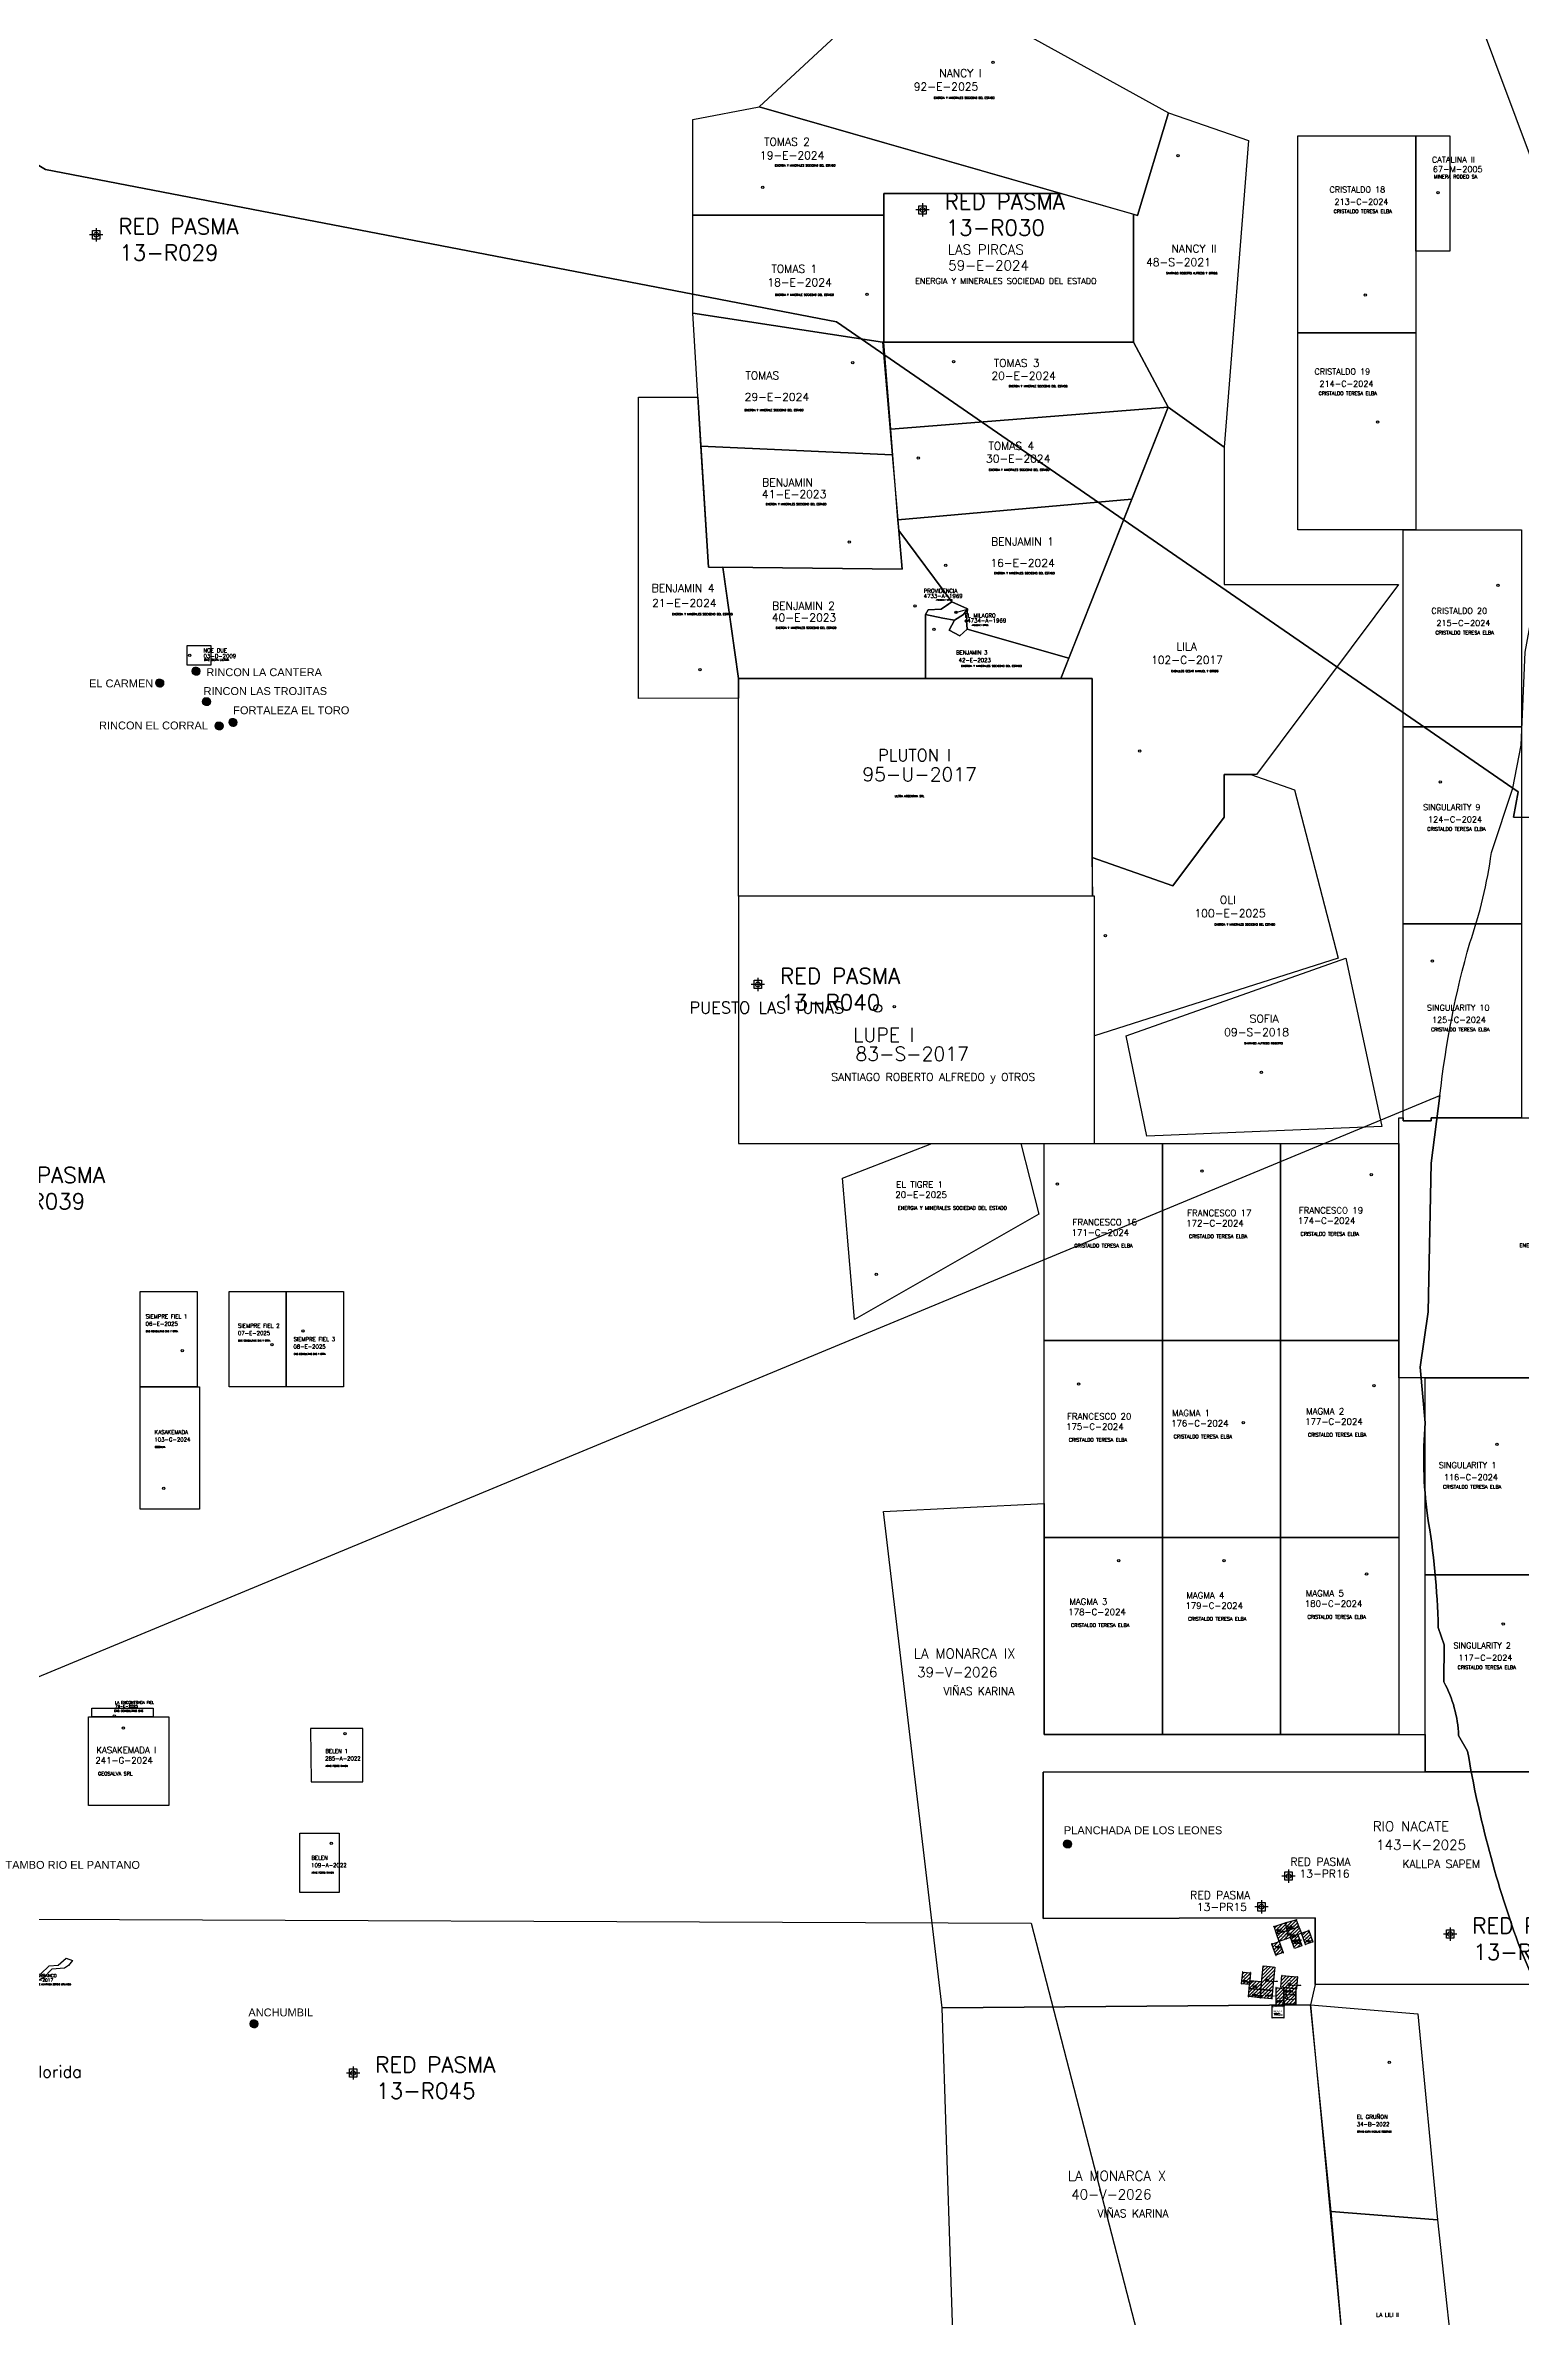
# Model space of a CAD drawing. Header units: metres. Extents: x -4406421 to 6012633, y 6449185 to 13337258.
# Drawn here: x 2576200 to 2613696, y 6752455 to 6810148 of the extents above; entities that cross this region are included whole.
import ezdxf

# ---------------------------------------------------------------- set-up
doc = ezdxf.new("R2010")
doc.units = ezdxf.units.M
doc.header["$LTSCALE"] = 20
doc.header["$MEASUREMENT"] = 0
doc.layers.get('0').update_dxf_attribs({"linetype": 'CONTINUOUS'})
for name, color, linetype in [('BLOQUE-PASMA', 40, 'CONTINUOUS'), ('CAMINOS', 7, 'CONTINUOUS'), ('CANTERAS', 6, 'CONTINUOUS'), ('CATEOS', 7, 'CONTINUOUS'), ('LIMDEP', 9, 'CONTINUOUS'), ('MANIFEST', 1, 'CONTINUOUS'), ('MANIFEST-TEMP', 3, 'CONTINUOUS'), ('MINAPASMA', 40, 'CONTINUOUS'), ('P.A.S.M.A puntos', 241, 'CONTINUOUS'), ('PASMA NOMBRE', 40, 'CONTINUOUS'), ('ZONAS', 5, 'CONTINUOUS')]:
    doc.layers.add(name, color=color, linetype=linetype)
doc.layers.add('TITULARES', color=7, linetype='CONTINUOUS', true_color=0x04fbc6)
doc.styles.add('ROMANS', font='romans.shx', dxfattribs={"oblique": 1.17516e-08, "height": 3})
pattern_1 = [(45, (0, 0), (-0.0883883476483, 0.0883883476483), [])]

# ---------------------------------------------------------------- blocks, each defined once
blk = doc.blocks.new('R')
for p, q in [((5.012625, 4.988375), (-5.012625, -4.988375)), ((-5.012625, 4.988375), (5.012625, -4.988375))]:
    blk.add_line(p, q)
blk.add_circle((0.038965, 0.008995), 5)
blk = doc.blocks.new('E')
for p, q in [((5.012625, 4.988375), (-5.012625, 4.988375)), ((-5.012625, 4.988375), (-5.012625, -4.988375)), ((5.012625, -4.988375), (5.012625, 4.988375)), ((-5.012625, -4.988375), (5.012625, -4.988375))]:
    blk.add_line(p, q)
blk = doc.blocks.new('N')
for p, q in [((-6, 6), (6, -6)), ((6, 6), (-6, -6)), ((5, 5), (-5, 5)), ((-5, 5), (-5, -5)), ((5, -5), (5, 5)), ((-5, -5), (5, -5))]:
    blk.add_line(p, q)
blk.add_circle((0, 0), 5)

msp = doc.modelspace()

# ---------------------------------------------------------------- hatches: boundary and pattern name
at = {"layer": 'MANIFEST-TEMP', "ltscale": 100}
h = msp.add_hatch(dxfattribs=at)
h.set_pattern_fill('ANSI31', color=5, scale=500, style=0)
h.paths.add_polyline_path([(2607331, 6761958), (2607519, 6762026), (2607622, 6761744), (2607434, 6761676)])
h.paths.add_polyline_path([(2607448, 6762216), (2608021, 6762396), (2608083, 6762232), (2607895, 6762163), (2607707, 6762095), (2607519, 6762026)])
h.paths.add_polyline_path([(2607388, 6762406), (2607674, 6762497), (2607733, 6762292), (2607448, 6762216)])
h.paths.add_polyline_path([(2607674, 6762497), (2607951, 6762577), (2608021, 6762396), (2607733, 6762293)])
h.paths.add_polyline_path([(2607803, 6762130), (2607991, 6762198), (2608093, 6761917), (2607906, 6761848)])
h.paths.add_polyline_path([(2608083, 6762232), (2608270, 6762301), (2608373, 6762019), (2608185, 6761950)])
h.paths.add_polyline_path([(2607588, 6761160), (2607986, 6761124), (2607959, 6760825), (2607561, 6760861)])
h.paths.add_polyline_path([(2607108, 6761404), (2607208, 6761395), (2607407, 6761377), (2607352, 6760780), (2607054, 6760807)])
h.paths.add_polyline_path([(2606592, 6761250), (2606791, 6761232), (2606764, 6760933), (2606565, 6760952)])
h.paths.add_polyline_path([(2606773, 6761033), (2607072, 6761006), (2607054, 6760807), (2606755, 6760834)])
h.paths.add_polyline_path([(2607054, 6760807), (2607352, 6760780), (2607333, 6760571), (2607035, 6760598)])
h.paths.add_polyline_path([(2606755, 6760834), (2607054, 6760807), (2607035, 6760598), (2606736, 6760625)])
h.paths.add_polyline_path([(2607438, 6760853), (2607640, 6760825), (2607638, 6760390), (2607438, 6760390)])
h.paths.add_polyline_path([(2607640, 6760854), (2607938, 6760827), (2607938, 6760437), (2607638, 6760437)])
at = {"layer": 'ZONAS', "ltscale": 100}
h = msp.add_hatch(dxfattribs=at)
h.set_pattern_fill('ANSI31', color=256, style=0)
h.set_pattern_definition(pattern_1)
h.paths.add_polyline_path([(2579200, 6793964, 1), (2579000, 6793964, 1)])
h = msp.add_hatch(dxfattribs=at)
h.set_pattern_fill('ANSI31', color=256, style=0)
h.set_pattern_definition(pattern_1)
h.paths.add_polyline_path([(2579922, 6794266, 1), (2580122, 6794266, 1)])
h = msp.add_hatch(dxfattribs=at)
h.set_pattern_fill('ANSI31', color=256, style=0)
h.set_pattern_definition(pattern_1)
h.paths.add_polyline_path([(2580388, 6793494, 1), (2580188, 6793494, 1)])
h = msp.add_hatch(dxfattribs=at)
h.set_pattern_fill('ANSI31', color=256, style=0)
h.set_pattern_definition(pattern_1)
h.paths.add_polyline_path([(2580508, 6792876, 1), (2580708, 6792876, 1)])
h = msp.add_hatch(dxfattribs=at)
h.set_pattern_fill('ANSI31', color=256, style=0)
h.set_pattern_definition(pattern_1)
h.paths.add_polyline_path([(2581061, 6792966, 1), (2580861, 6792966, 1)])
h = msp.add_hatch(dxfattribs=at)
h.set_pattern_fill('ANSI31', color=256, style=0)
h.set_pattern_definition(pattern_1)
h.paths.add_polyline_path([(2602047, 6764498, 1), (2602247, 6764498, 1)])
h = msp.add_hatch(dxfattribs=at)
h.set_pattern_fill('ANSI31', color=256, style=0)
h.set_pattern_definition(pattern_1)
h.paths.add_polyline_path([(2581394, 6759935, 1), (2581594, 6759935, 1)])

# ---------------------------------------------------------------- linework, layer by layer
at = {"layer": 'CAMINOS', "color": 2, "linetype": 'Continuous'}
msp.add_circle((2597330, 6785710), 100, dxfattribs=at)
at = {"layer": 'CANTERAS', "linetype": 'Continuous'}
msp.add_line((2599314, 6795758), (2599607, 6795844), dxfattribs=at)
for points in [[(2598537, 6795701), (2598606, 6795820), (2598938, 6795843), (2599036, 6795904), (2599205, 6796023), (2599608, 6795845), (2599508, 6795701), (2599277, 6795563), (2598976, 6795616)], [(2599277, 6795563), (2599508, 6795701), (2599608, 6795845), (2599577, 6795542), (2599595, 6795334), (2599415, 6795161), (2599143, 6795309)]]:
    msp.add_lwpolyline(points, close=True, dxfattribs=at)
at = {"layer": 'CANTERAS', "ltscale": 100}
msp.add_lwpolyline([(2574797, 6760883), (2575372, 6761024), (2575574, 6761121), (2576082, 6761202), (2576296, 6761404), (2576525, 6761421), (2576726, 6761603), (2576886, 6761545), (2576781, 6761413), (2576684, 6761345), (2576362, 6761326), (2576162, 6761114), (2575946, 6761002), (2575643, 6760964), (2575264, 6760869), (2574816, 6760820)], close=True, dxfattribs=at)
at = {"layer": 'CANTERAS', "linetype": 'Continuous'}
for centre in [(2599314, 6795758), (2599577, 6795542)]:
    msp.add_circle(centre, 30, dxfattribs=at)
at = {"layer": 'CATEOS', "color": 0, "ltscale": 100}
for points in [[(2597478, 6806393), (2601984, 6806393), (2603822, 6805865), (2603822, 6802620), (2597478, 6802620)], [(2608434, 6762623), (2601525, 6762612), (2601523, 6766321), (2617226, 6766331), (2617226, 6760932), (2608431, 6760932)]]:
    msp.add_lwpolyline(points, close=True, dxfattribs=at)
at = {"layer": 'CATEOS', "ltscale": 100}
for points in [[(2593792, 6788559), (2593792, 6794082), (2602773, 6794082), (2602773, 6788559)], [(2610553, 6776332), (2610553, 6782932), (2610668, 6782932), (2610668, 6782850), (2611378, 6782850), (2611378, 6782932), (2618910, 6782932), (2618910, 6780502), (2618803, 6780502), (2618803, 6776332)], [(2597475, 6772937), (2601553, 6773139), (2601553, 6767281), (2611226, 6767281), (2611226, 6766332), (2601523, 6766321), (2601525, 6762612), (2608434, 6762623), (2608431, 6760932), (2608309, 6760420), (2598965, 6760342)], [(2598965, 6760342), (2608309, 6760420), (2609277, 6750201), (2599292, 6750293)]]:
    msp.add_lwpolyline(points, close=True, dxfattribs=at)
at = {"layer": 'LIMDEP', "linetype": 'Continuous'}
for points in [[(2552669, 6821184), (2576205, 6806999), (2596281, 6803136), (2613448, 6791296), (2613664, 6792391), (2613765, 6794751), (2614280, 6797551), (2614264, 6801797), (2614640, 6805340), (2609645, 6818712), (2614520, 6843672)], [(2673791, 6789822), (2613470, 6790564), (2613584, 6791206), (2613448, 6791296), (2613664, 6792391), (2613765, 6794751), (2614280, 6797551), (2614264, 6801797), (2614640, 6805340), (2609645, 6818712), (2614520, 6843672)]]:
    msp.add_lwpolyline(points, dxfattribs=at)
for points in [[(2573358, 6767646), (2611599, 6783499, -0.041757), (2612358, 6787371, 0.049429), (2612906, 6789661), (2613448, 6791296), (2596281, 6803136), (2576205, 6806999), (2552669, 6821184)], [(2614384, 6760092), (2613643, 6761829, -0.04753), (2612302, 6766853), (2612073, 6767254, 0.116633), (2611697, 6768611), (2611707, 6769553), (2611555, 6769998, 0.037851), (2611281, 6772827, -0.053292), (2611226, 6775189), (2611094, 6776598), (2611302, 6778004), (2611378, 6781783), (2611599, 6783499, -0.041757), (2612358, 6787371, 0.049429), (2612906, 6789661), (2613448, 6791296), (2613584, 6791206), (2613470, 6790564), (2673791, 6789822, 0.076448)], [(2573358, 6767646), (2611599, 6783499), (2611378, 6781783), (2611302, 6778004), (2611094, 6776598), (2611226, 6775189, 0.053292), (2611281, 6772827, -0.037851), (2611555, 6769998), (2611707, 6769553), (2611697, 6768611, -0.116633), (2612073, 6767254), (2612302, 6766853, 0.04753), (2613643, 6761829), (2614384, 6760092), (2614910, 6759300, 0.039627), (2616542, 6756423), (2617693, 6754926), (2619346, 6753235), (2619633, 6752855), (2619905, 6751954)]]:
    msp.add_lwpolyline(points, format="xyb", dxfattribs=at)
at = {"layer": 'MANIFEST', "ltscale": 100}
for points in [[(2594320, 6808593), (2598092, 6812091), (2604709, 6808436), (2603922, 6805836)], [(2604709, 6808436), (2606735, 6807737), (2606125, 6799953), (2604703, 6800971), (2603822, 6802620), (2603822, 6805865), (2603922, 6805836)], [(2610990, 6807850), (2611846, 6807850), (2611846, 6804930), (2610990, 6804930)], [(2591256, 6793576), (2591256, 6801224), (2592763, 6801224), (2593027, 6796904), (2593397, 6796897), (2593792, 6794082), (2593792, 6793578)], [(2604703, 6800971), (2606125, 6799953), (2606125, 6796467), (2610549, 6796467), (2606941, 6791647), (2606125, 6791647), (2606125, 6790557), (2604821, 6788815), (2602773, 6789538), (2602773, 6794082), (2601973, 6794082)], [(2597864, 6797837), (2597840, 6798109), (2603777, 6798633), (2602177, 6794597), (2599595, 6795334), (2599577, 6795542), (2599608, 6795845), (2599205, 6796023)], [(2593792, 6794082), (2593396, 6796904), (2597949, 6796856), (2597864, 6797837), (2599205, 6796023), (2598938, 6795843), (2598606, 6795820), (2598537, 6795701), (2598537, 6794082)], [(2602773, 6789538), (2604821, 6788815), (2606125, 6790557), (2606125, 6791647), (2606797, 6791647), (2607903, 6791256), (2609013, 6786982), (2602828, 6785012), (2602828, 6788559), (2602785, 6788559)], [(2602828, 6788559), (2593792, 6788559), (2593792, 6782281), (2602828, 6782281)], [(2596736, 6777809), (2596430, 6781399), (2598704, 6782281), (2600956, 6782281), (2601419, 6780484)], [(2601553, 6777281), (2601553, 6782281), (2604553, 6782281), (2604553, 6777281)], [(2604553, 6777281), (2604553, 6782281), (2607553, 6782281), (2607553, 6777281)], [(2607553, 6777281), (2607553, 6782281), (2610553, 6782281), (2610553, 6777281)], [(2578600, 6778522), (2580051, 6778522), (2580051, 6776100), (2578600, 6776100)], [(2580861, 6778522), (2582312, 6778522), (2582312, 6776100), (2580861, 6776100)], [(2582312, 6778522), (2583763, 6778522), (2583763, 6776100), (2582312, 6776100)], [(2601553, 6772281), (2601553, 6777281), (2604553, 6777281), (2604553, 6772281)], [(2604553, 6772281), (2604553, 6777281), (2607553, 6777281), (2607553, 6772281)], [(2607553, 6772281), (2607553, 6777281), (2610553, 6777281), (2610553, 6772281)], [(2578600, 6776100), (2580111, 6776100), (2580111, 6773000), (2578600, 6773000)], [(2601553, 6767281), (2601553, 6772281), (2604553, 6772281), (2604553, 6767281)], [(2604553, 6767281), (2604553, 6772281), (2607553, 6772281), (2607553, 6767281)], [(2607553, 6767281), (2607553, 6772281), (2610553, 6772281), (2610553, 6767281)], [(2577290, 6767730), (2579330, 6767730), (2579330, 6765480), (2577290, 6765480)], [(2577381, 6767946), (2578932, 6767946), (2578932, 6767730), (2577381, 6767730)], [(2582656, 6764772), (2583656, 6764772), (2583656, 6763272), (2582656, 6763272)], [(2607640, 6760854), (2607938, 6760827), (2607938, 6760437), (2607638, 6760437)], [(2608835, 6755172), (2608309, 6760420), (2611037, 6760192), (2611539, 6754963)], [(2608835, 6755172), (2611539, 6754963), (2612053, 6750201), (2612053, 6748446), (2609777, 6748446), (2609277, 6750201)]]:
    msp.add_lwpolyline(points, close=True, dxfattribs=at)
at = {"layer": 'MANIFEST', "color": 1, "ltscale": 100}
for points in [[(2592635, 6808266), (2594320, 6808593), (2601984, 6806393), (2597478, 6806393), (2597478, 6805839), (2592635, 6805839)], [(2607990, 6802850), (2607990, 6807850), (2610990, 6807850), (2610990, 6802850)], [(2592635, 6803357), (2592635, 6805839), (2597478, 6805839), (2597478, 6802620), (2597450, 6802620)], [(2592840, 6799977), (2592635, 6803357), (2597450, 6802620), (2597697, 6799761)], [(2597478, 6802620), (2603822, 6802620), (2604703, 6800971), (2597658, 6800412)], [(2607990, 6797850), (2607990, 6802850), (2610990, 6802850), (2610990, 6797850)], [(2597658, 6800412), (2604703, 6800971), (2603777, 6798633), (2597840, 6798109)], [(2592840, 6799977), (2597697, 6799761), (2597949, 6796856), (2593396, 6796904), (2593397, 6796897), (2593027, 6796904)], [(2610668, 6792850), (2610668, 6797850), (2613668, 6797850), (2613668, 6792850)], [(2598537, 6794082), (2598537, 6795701), (2598976, 6795616), (2599275, 6795558), (2599143, 6795309), (2599415, 6795161), (2599595, 6795334), (2602177, 6794597), (2601973, 6794082)], [(2579800, 6794421), (2579800, 6794921), (2580400, 6794921), (2580400, 6794421)], [(2610668, 6787850), (2610668, 6792850), (2613668, 6792850), (2613668, 6787850)], [(2610668, 6787850), (2613668, 6787850), (2613668, 6782932), (2611378, 6782932), (2611378, 6782850), (2610668, 6782850)], [(2610123, 6782708), (2604155, 6782466), (2603631, 6785012), (2609213, 6786982)], [(2611226, 6771332), (2611226, 6776332), (2614226, 6776332), (2614226, 6771332)], [(2611226, 6766332), (2611226, 6771332), (2614226, 6771332), (2614226, 6766332)], [(2584259, 6767428), (2582924, 6767428), (2582942, 6766080), (2584259, 6766080)], [(2607803, 6762130), (2607991, 6762198), (2608093, 6761917), (2607906, 6761848)]]:
    msp.add_lwpolyline(points, close=True, dxfattribs=at)
at = {"layer": 'MANIFEST', "ltscale": 100}
for centre in [(2600254, 6809717), (2604953, 6807350), (2611553, 6806410), (2597055, 6803829), (2599054, 6796950), (2598274, 6795922), (2603978, 6792240), (2603108, 6787557), (2597748, 6785754), (2601889, 6781250), (2605556, 6781579), (2609857, 6781485), (2597291, 6778960), (2582734, 6777522), (2579674, 6777017), (2581950, 6777169), (2602427, 6776171), (2609923, 6776133), (2606608, 6775193), (2579201, 6773527), (2603444, 6771694), (2606119, 6771694), (2609735, 6771355), (2577948, 6767748), (2578180, 6767440), (2583456, 6764517), (2607700, 6760600), (2610312, 6758960)]:
    msp.add_circle(centre, 30, dxfattribs=at)
at = {"layer": 'MANIFEST', "color": 1, "ltscale": 100}
for centre in [(2594408, 6806550), (2609702, 6803812), (2596691, 6802094), (2599251, 6802122), (2610017, 6800589), (2598357, 6799675), (2596606, 6797542), (2613071, 6796448), (2598754, 6795330), (2579863, 6794667), (2592814, 6794305), (2611608, 6791457), (2611406, 6786910), (2613044, 6774640), (2613204, 6770080), (2583805, 6767296), (2607905, 6762161)]:
    msp.add_circle(centre, 30, dxfattribs=at)
at = {"layer": 'MANIFEST-TEMP', "color": 1, "ltscale": 100}
msp.add_circle((2607068, 6784086), 30, dxfattribs=at)
at = {"layer": 'MINAPASMA'}
for p, q in [((2607388, 6762406), (2607388, 6762406)), ((2607674, 6762497), (2607674, 6762497)), ((2608270, 6762301), (2608270, 6762301)), ((2607331, 6761958), (2607331, 6761958)), ((2607448, 6762216), (2607448, 6762216)), ((2607519, 6762026), (2607519, 6762026)), ((2607707, 6762095), (2607707, 6762095)), ((2607895, 6762163), (2607895, 6762163)), ((2608083, 6762232), (2608083, 6762232)), ((2606592, 6761250), (2606592, 6761250)), ((2606791, 6761232), (2606791, 6761232)), ((2607588, 6761160), (2607588, 6761160)), ((2606565, 6760952), (2606565, 6760952)), ((2606755, 6760834), (2606755, 6760834)), ((2606773, 6761033), (2606773, 6761033)), ((2607054, 6760807), (2607054, 6760807)), ((2607438, 6760853), (2607438, 6760853)), ((2607640, 6760825), (2607638, 6760390)), ((2607938, 6760437), (2607938, 6760737)), ((2607938, 6760737), (2607938, 6760737)), ((2607338, 6760390), (2607338, 6760390)), ((2607638, 6760437), (2607938, 6760437)), ((2607638, 6760437), (2607638, 6760437)), ((2607938, 6760437), (2607938, 6760437))]:
    msp.add_line(p, q, dxfattribs=at)
at = {"layer": 'MINAPASMA', "ltscale": 100}
for points in [[(2607388, 6762406), (2607674, 6762497), (2607733, 6762292), (2607448, 6762216)], [(2607448, 6762216), (2608021, 6762396), (2608083, 6762232), (2607895, 6762163), (2607707, 6762095), (2607519, 6762026)], [(2607674, 6762497), (2607951, 6762577), (2608021, 6762396), (2607733, 6762293)], [(2608083, 6762232), (2608270, 6762301), (2608373, 6762019), (2608185, 6761950)], [(2607331, 6761958), (2607519, 6762026), (2607622, 6761744), (2607434, 6761676)], [(2606592, 6761250), (2606791, 6761232), (2606764, 6760933), (2606565, 6760952)], [(2607108, 6761404), (2607208, 6761395), (2607407, 6761377), (2607352, 6760780), (2607054, 6760807)], [(2607588, 6761160), (2607986, 6761124), (2607959, 6760825), (2607561, 6760861)], [(2606755, 6760834), (2607054, 6760807), (2607035, 6760598), (2606736, 6760625)], [(2606773, 6761033), (2607072, 6761006), (2607054, 6760807), (2606755, 6760834)], [(2607054, 6760807), (2607352, 6760780), (2607333, 6760571), (2607035, 6760598)], [(2607438, 6760853), (2607640, 6760825), (2607638, 6760390), (2607438, 6760390)], [(2607338, 6760390), (2607638, 6760390), (2607638, 6760090), (2607338, 6760090)]]:
    msp.add_lwpolyline(points, close=True, dxfattribs=at)
at = {"layer": 'P.A.S.M.A puntos', "ltscale": 100}
for p, q in [((2598464, 6806143), (2598464, 6805806)), ((2598464, 6806143), (2598464, 6805806)), ((2577488, 6805510), (2577488, 6805173)), ((2577488, 6805510), (2577488, 6805173)), ((2598633, 6805974), (2598295, 6805974)), ((2598633, 6805974), (2598295, 6805974)), ((2577656, 6805342), (2577319, 6805342)), ((2577656, 6805342), (2577319, 6805342)), ((2594284, 6786484), (2594284, 6786147)), ((2594284, 6786484), (2594284, 6786147)), ((2594453, 6786316), (2594115, 6786316)), ((2594453, 6786316), (2594115, 6786316)), ((2611857, 6762381), (2611857, 6762044)), ((2611857, 6762381), (2611857, 6762044)), ((2612026, 6762212), (2611689, 6762212)), ((2612026, 6762212), (2611689, 6762212)), ((2584008, 6758855), (2584008, 6758518)), ((2584008, 6758855), (2584008, 6758518)), ((2584177, 6758686), (2583840, 6758686)), ((2584177, 6758686), (2583840, 6758686))]:
    msp.add_line(p, q, dxfattribs=at)
at = {"layer": 'P.A.S.M.A puntos', "color": 61, "ltscale": 100}
for p, q in [((2607927, 6763683), (2607589, 6763683)), ((2607758, 6763852), (2607758, 6763514)), ((2607236, 6762904), (2606899, 6762904)), ((2607067, 6763073), (2607067, 6762736))]:
    msp.add_line(p, q, dxfattribs=at)
at = {"layer": 'P.A.S.M.A puntos', "ltscale": 100}
for points in [[(2598371, 6806081), (2598557, 6806081), (2598557, 6805868), (2598371, 6805868)], [(2598371, 6806081), (2598557, 6806081), (2598557, 6805868), (2598371, 6805868)], [(2577395, 6805448), (2577580, 6805448), (2577580, 6805235), (2577395, 6805235)], [(2577395, 6805448), (2577580, 6805448), (2577580, 6805235), (2577395, 6805235)], [(2594191, 6786422), (2594377, 6786422), (2594377, 6786209), (2594191, 6786209)], [(2594191, 6786422), (2594377, 6786422), (2594377, 6786209), (2594191, 6786209)], [(2611764, 6762318), (2611950, 6762318), (2611950, 6762106), (2611764, 6762106)], [(2611764, 6762318), (2611950, 6762318), (2611950, 6762106), (2611764, 6762106)], [(2583916, 6758793), (2584101, 6758793), (2584101, 6758580), (2583916, 6758580)], [(2583916, 6758793), (2584101, 6758793), (2584101, 6758580), (2583916, 6758580)]]:
    msp.add_lwpolyline(points, close=True, dxfattribs=at)
at = {"layer": 'P.A.S.M.A puntos', "color": 61, "ltscale": 100}
for points in [[(2607665, 6763789), (2607851, 6763789), (2607851, 6763577), (2607665, 6763577)], [(2606975, 6763011), (2607160, 6763011), (2607160, 6762798), (2606975, 6762798)]]:
    msp.add_lwpolyline(points, close=True, dxfattribs=at)
at = {"layer": 'P.A.S.M.A puntos', "ltscale": 100}
for centre in [(2598464, 6805974), (2598464, 6805974), (2577488, 6805342), (2577488, 6805342), (2594284, 6786316), (2594284, 6786316), (2611857, 6762212), (2611857, 6762212), (2584008, 6758686), (2584008, 6758686)]:
    msp.add_circle(centre, 60, dxfattribs=at)
at = {"layer": 'P.A.S.M.A puntos', "color": 61, "ltscale": 100}
for centre in [(2607757, 6763684), (2607068, 6762905)]:
    msp.add_circle(centre, 60, dxfattribs=at)
at = {"layer": 'ZONAS', "ltscale": 100}
msp.add_lwpolyline([(2537094, 6751778), (2551100, 6748557), (2551100, 6736888), (2557294, 6736888), (2571769, 6748400), (2571762, 6762604), (2601222, 6762491), (2608179, 6735592), (2608639, 6709989), (2557206, 6721388), (2537006, 6721218)], close=True, dxfattribs=at)
for centre in [(2579100, 6793964), (2580022, 6794266), (2580288, 6793494), (2580608, 6792876), (2580961, 6792966), (2602147, 6764498), (2581494, 6759935)]:
    msp.add_circle(centre, 100, dxfattribs=at)

# ---------------------------------------------------------------- block references
at = {"layer": 'MINAPASMA'}
for name, p in [('R', (2607388, 6762406)), ('R', (2607388, 6762406)), ('E', (2607674, 6762497)), ('E', (2607674, 6762497)), ('E', (2607674, 6762497)), ('R', (2607733, 6762292)), ('R', (2607733, 6762292)), ('R', (2607951, 6762577)), ('E', (2608021, 6762396)), ('E', (2608021, 6762396)), ('R', (2608083, 6762232)), ('R', (2608083, 6762232)), ('R', (2608083, 6762232)), ('R', (2608083, 6762232)), ('E', (2608270, 6762301)), ('E', (2608270, 6762301)), ('E', (2608270, 6762301)), ('E', (2607331, 6761958)), ('E', (2607331, 6761958)), ('E', (2607434, 6761676)), ('E', (2607434, 6761676)), ('E', (2607448, 6762216)), ('E', (2607448, 6762216)), ('E', (2607448, 6762216)), ('R', (2607519, 6762026)), ('R', (2607519, 6762026)), ('R', (2607519, 6762026)), ('R', (2607519, 6762026)), ('E', (2607622, 6761744)), ('E', (2607622, 6761744)), ('E', (2607707, 6762095)), ('E', (2607707, 6762095)), ('E', (2607707, 6762095)), ('E', (2607895, 6762163)), ('E', (2607895, 6762163)), ('E', (2607895, 6762163)), ('E', (2608185, 6761950)), ('E', (2608185, 6761950)), ('E', (2608185, 6761950)), ('E', (2608373, 6762019)), ('E', (2608373, 6762019)), ('E', (2606592, 6761250)), ('E', (2606592, 6761250)), ('E', (2606791, 6761232)), ('E', (2606791, 6761232)), ('E', (2606791, 6761232)), ('E', (2606791, 6761232)), ('E', (2607588, 6761160)), ('E', (2607588, 6761160)), ('E', (2607588, 6761160)), ('E', (2607986, 6761124)), ('N', (2606565, 6760952)), ('N', (2606565, 6760952)), ('N', (2606565, 6760952)), ('E', (2606736, 6760625)), ('E', (2606736, 6760625)), ('E', (2606736, 6760625)), ('E', (2606755, 6760834)), ('E', (2606755, 6760834)), ('E', (2606755, 6760834)), ('E', (2606764, 6760933)), ('E', (2606764, 6760933)), ('E', (2606773, 6761033)), ('E', (2606773, 6761033)), ('E', (2606773, 6761033)), ('E', (2607035, 6760598)), ('E', (2607035, 6760598)), ('E', (2607054, 6760807)), ('E', (2607054, 6760807)), ('E', (2607054, 6760807)), ('E', (2607054, 6760807)), ('E', (2607054, 6760807)), ('E', (2607072, 6761006)), ('E', (2607072, 6761006)), ('E', (2607333, 6760571)), ('E', (2607352, 6760780)), ('E', (2607352, 6760780)), ('E', (2607438, 6760853)), ('E', (2607438, 6760853)), ('E', (2607561, 6760861)), ('E', (2607561, 6760861)), ('R', (2607640, 6760825)), ('E', (2607959, 6760825)), ('E', (2607338, 6760390)), ('E', (2607338, 6760390)), ('E', (2607338, 6760090)), ('E', (2607438, 6760390)), ('R', (2607638, 6760437)), ('R', (2607638, 6760437)), ('R', (2607638, 6760390)), ('R', (2607638, 6760390)), ('E', (2607638, 6760090)), ('E', (2607938, 6760437)), ('E', (2607938, 6760437)), ('E', (2607938, 6760437)), ('E', (2607938, 6760437))]:
    msp.add_blockref(name, p, dxfattribs=at)

# ---------------------------------------------------------------- texts
at = {"layer": 'BLOQUE-PASMA', "ltscale": 100}
for tag, p, s in [('2093-M-58', (2607449, 6762349), 'MAZA LUIS DOMINGO y BAHAMONDE S'), ('2092-M-58', (2607717, 6762421), 'MINERA LUMI SRL'), ('220-T-44', (2607402, 6761785), 'TORRES LEONOR MINETTI'), ('554-M-48', (2607516, 6762141), 'MINERA LUMI S.R.L'), ('221-M-44', (2608169, 6762097), 'MINERA LIS S.A.'), ('130-M-43', (2606535, 6761088), 'MAZA LUIS DOMINGO Y BAHAMONDE SERGIO'), ('122-M-43', (2607124, 6761107), 'MAZA LUIS DOMINGO Y BAHAMONDE ALVARADO S'), ('210-M-44', (2606788, 6760708), 'MAZA LUIS DOMINGO Y BAHAMONDE ALVARADO '), ('129-L-43', (2606821, 6760910), 'LIR FER S.R.L'), ('207-M-44', (2607079, 6760692), 'MAZA LUIS DOMINGO Y BAHAMONDE ALVARADO'), ('298-M-45', (2607462, 6760565), 'MAZA LUIS DOMINGO. y OTROS'), ('123-M-43', (2607668, 6761018), 'MAZA LUIS DOMINGO Y BAHAMONDE'), ('299-T-1945', (2607373, 6760237), 'TRANS PACIFIC MINERALES SRL')]:
    msp.add_attdef(tag, p, s, height=30, dxfattribs=at)
at = {"layer": 'CAMINOS', "color": 2, "linetype": 'Continuous', "style": 'ROMANS', "oblique": 0}
for s, p in [('PUESTO LAS TUNAS', (2592547, 6785578)), ('Iglesia Banda Florida', (2572878, 6758571))]:
    msp.add_text(s, height=300, dxfattribs=at).set_placement(p)
at = {"layer": 'CANTERAS', "linetype": 'Continuous', "style": 'ROMANS', "oblique": 0}
for s, height, p in [('PROVIDENCIA', 100, (2598496, 6796254)), ('4733-A-1969', 100, (2598496, 6796124)), ('ARDISSONE Y OTROS', 30, (2598807, 6796059)), ('EL MILAGRO', 100, (2599536, 6795631)), ('4734-A-1969', 100, (2599603, 6795501)), ('ARDISSONE Y OTROS', 30, (2599718, 6795418)), ('29-B-2017', 80, (2575733, 6761005)), ('EL BARRANCO', 80, (2575743, 6761117)), ('BAHAMONDE ALVARADO SERGIO ORLANDO', 40, (2575745, 6760915))]:
    msp.add_text(s, height=height, dxfattribs=at).set_placement(p)
at = {"layer": 'CATEOS', "style": 'ROMANS'}
for s, p in [('LAS PIRCAS', (2599107, 6804842)), ('59-E-2024', (2599117, 6804440))]:
    msp.add_text(s, height=250, dxfattribs=at).set_placement(p)
at = {"layer": 'CATEOS', "linetype": 'Continuous', "style": 'ROMANS', "oblique": 0}
for s, height, p in [('PLUTON I', 300, (2597336, 6791984)), ('95-U-2017', 350, (2596936, 6791473)), ('LA MONARCA IX', 250, (2598243, 6769207)), ('39-V-2026', 250, (2598329, 6768735)), ('RIO NACATE', 250, (2609893, 6764823)), ('143-K-2025', 250, (2609979, 6764352)), ('LA MONARCA X', 250, (2602155, 6755952)), ('40-V-2026', 250, (2602240, 6755480))]:
    msp.add_text(s, height=height, dxfattribs=at).set_placement(p)
at = {"layer": 'MANIFEST', "linetype": 'Continuous', "style": 'ROMANS'}
for s, height, p in [('NANCY I', 200, (2598889, 6809346)), ('92-E-2025', 200, (2598242, 6809004)), ('19-E-2024', 200, (2594336, 6807257)), ('TOMAS 2', 200, (2594441, 6807602)), ('NANCY II', 200, (2604784, 6804890)), ('TOMAS 1', 200, (2594628, 6804379)), ('48-S-2021', 200, (2604137, 6804548)), ('18-E-2024', 200, (2594524, 6804034)), ('TOMAS 3', 200, (2600272, 6801987)), ('TOMAS', 200, (2593967, 6801671)), ('20-E-2024', 200, (2600211, 6801663)), ('29-E-2024', 200, (2593948, 6801126)), ('30-E-2024', 200, (2600074, 6799560)), ('TOMAS 4', 200, (2600135, 6799884)), ('BENJAMIN ', 200, (2594394, 6798958)), ('41-E-2023', 200, (2594387, 6798660)), ('BENJAMIN 1', 200, (2600204, 6797456)), ('16-E-2024', 200, (2600185, 6796911)), ('BENJAMIN 4', 200, (2591588, 6796275)), ('21-E-2024', 200, (2591597, 6795896)), ('40-E-2023', 200, (2594638, 6795527)), ('BENJAMIN 2', 200, (2594645, 6795825)), ('BENJAMIN 3', 100, (2599315, 6794691)), ('42-E-2023', 100, (2599381, 6794495)), ('102-C-2017', 200, (2604265, 6794452)), ('LILA', 200, (2604912, 6794794)), ('100-E-2025', 200, (2605367, 6788022)), ('OLI', 200, (2606013, 6788363)), ('SOFIA', 200, (2606768, 6785346)), ('09-S-2018', 200, (2606122, 6785004))]:
    msp.add_text(s, height=height, dxfattribs=at).set_placement(p)
at = {"layer": 'MANIFEST', "linetype": 'Continuous', "style": 'ROMANS', "oblique": 0}
for s, height, p in [('CATALINA II', 150, (2611395, 6807174)), ('67-M-2005', 150, (2611421, 6806932)), ('CRISTALDO 18', 150, (2608794, 6806415)), ('213-C-2024', 150, (2608922, 6806107)), ('CRISTALDO 19', 150, (2608413, 6801795)), ('214-C-2024', 150, (2608542, 6801487)), ('CRISTALDO 20', 150, (2611381, 6795722)), ('215-C-2024', 150, (2611510, 6795414)), ('SINGULARITY 9', 150, (2611170, 6790738)), ('124-C-2024', 150, (2611299, 6790430)), ('SINGULARITY 10', 150, (2611270, 6785650)), ('125-C-2024', 150, (2611398, 6785342)), ('LUPE I', 350, (2596707, 6784860)), ('83-S-2017', 350, (2596761, 6784379)), ('EL TIGRE 1', 160, (2597797, 6781158)), ('20-E-2025', 160, (2597773, 6780896)), ('FRANCESCO 16', 160, (2602273, 6780202)), ('172-C-2024', 160, (2605159, 6780176)), ('FRANCESCO 17', 160, (2605183, 6780438)), ('174-C-2024', 160, (2607992, 6780239)), ('FRANCESCO 19', 160, (2608016, 6780502)), ('171-C-2024', 160, (2602249, 6779939)), ('SIEMPRE FIEL 1', 100, (2578747, 6777840)), ('06-E-2025', 100, (2578742, 6777652)), ('07-E-2025', 100, (2581085, 6777416)), ('SIEMPRE FIEL 2', 100, (2581089, 6777604)), ('SIEMPRE FIEL 3', 100, (2582498, 6777263)), ('08-E-2025', 100, (2582493, 6777074)), ('MAGMA 1', 160, (2604797, 6775358)), ('MAGMA 2', 160, (2608203, 6775404)), ('KASAKEMADA', 100, (2578971, 6774902)), ('175-C-2024', 160, (2602109, 6775012)), ('FRANCESCO 20', 160, (2602133, 6775274)), ('176-C-2024', 160, (2604773, 6775095)), ('177-C-2024', 160, (2608179, 6775141)), ('103-G-2024', 100, (2578966, 6774714)), ('SINGULARITY 1', 150, (2611572, 6774040)), ('116-C-2024', 150, (2611700, 6773732)), ('MAGMA 4', 160, (2605162, 6770731)), ('MAGMA 5', 160, (2608193, 6770781)), ('178-C-2024', 160, (2602166, 6770309)), ('MAGMA 3', 160, (2602190, 6770571)), ('179-C-2024', 160, (2605138, 6770469)), ('180-C-2024', 160, (2608169, 6770518)), ('SINGULARITY 2', 150, (2611941, 6769461)), ('117-C-2024', 150, (2612070, 6769153)), ('KASAKEMADA I', 160, (2577490, 6766801)), ('BELEN 1', 100, (2583305, 6766808)), ('241-G-2024', 160, (2577466, 6766539)), ('285-A-2022', 100, (2583300, 6766620)), ('BELEN', 100, (2582949, 6764097)), ('109-A-2022', 100, (2582944, 6763909)), ('EL GRUÑON', 100, (2609493, 6757523)), ('34-B-2022', 100, (2609489, 6757335)), ('LA LILI II', 100, (2609984, 6752498))]:
    msp.add_text(s, height=height, dxfattribs=at).set_placement(p)
at = {"layer": 'MANIFEST', "color": 1, "linetype": 'Continuous', "style": 'ROMANS', "oblique": 0}
for s, height, p in [('NOE DUE', 100, (2580208, 6794744)), ('03-D-2009', 100, (2580213, 6794600)), ('SAN LORENZO SUR', 20, (2607825, 6762044)), ('24-B-2023', 20, (2607831, 6762011)), ('GENESIS', 40, (2607648, 6760737)), ('08-M-2019', 30, (2607657, 6760658))]:
    msp.add_text(s, height=height, dxfattribs=at).set_placement(p)
at = {"layer": 'MANIFEST', "color": 1, "style": 'ROMANS'}
for s, p in [('LA ENCONTRADA FIEL', (2577968, 6768057)), ('79-E-2025', (2577973, 6767960))]:
    msp.add_text(s, height=70, dxfattribs=at).set_placement(p)
at = {"layer": 'MINAPASMA'}
for s, p in [('5               ', (2607407, 6762378)), ('6               ', (2607452, 6762232)), ('4               ', (2607649, 6762460)), ('4               ', (2607692, 6762471)), ('3               ', (2607765, 6762279)), ('1               ', (2607939, 6762544)), ('2               ', (2608006, 6762357)), ('1               ', (2608051, 6762232)), ('6               ', (2608105, 6762212)), ('5               ', (2608242, 6762255)), ('14              ', (2607347, 6761931)), ('9               ', (2607441, 6761690)), ('6               ', (2607466, 6762189)), ('12              ', (2607480, 6761986)), ('5               ', (2607523, 6762042)), ('13              ', (2607565, 6761744)), ('7               ', (2608144, 6761945)), ('7               ', (2608200, 6761971)), ('4               ', (2608331, 6762021)), ('17              ', (2606606, 6761213)), ('7               ', (2606755, 6761196)), ('3               ', (2607121, 6761368)), ('2               ', (2607369, 6761343)), ('D               ', (2607603, 6761120)), ('C               ', (2607951, 6761091)), ('18              ', (2606572, 6760959)), ('6               ', (2606739, 6760951)), ('5               ', (2606752, 6760638)), ('27              ', (2606769, 6760794)), ('27              ', (2606775, 6760845)), ('26              ', (2606786, 6760993)), ('20              ', (2606980, 6760612)), ('4               ', (2607016, 6760819)), ('4               ', (2607023, 6760771)), ('16', (2607022, 6760970)), ('20              ', (2607051, 6760605)), ('4               ', (2607061, 6760772)), ('4               ', (2607068, 6760814)), ('21              ', (2607286, 6760583)), ('1               ', (2607327, 6760791)), ('1               ', (2607327, 6760748)), ('A               ', (2607451, 6760819)), ('A               ', (2607581, 6760870)), ('B               ', (2607607, 6760790)), ('B               ', (2607932, 6760838)), ('E               ', (2607354, 6760357)), ('F', (2607358, 6760103)), ('D               ', (2607454, 6760401)), ('G               ', (2607601, 6760103)), ('C               ', (2607607, 6760350)), ('M               ', (2607658, 6760450))]:
    msp.add_text(s, height=25, dxfattribs=at).set_placement(p)
at = {"layer": 'MINAPASMA', "color": 160, "linetype": 'Continuous', "style": 'ROMANS'}
for s, p in [('SAN LORENZO R III', (2607454, 6762320)), ('SAN LORENZO R ', (2607726, 6762234)), ('SAN LORENZO R IV', (2607738, 6762391)), ('DON JUAN VII', (2607427, 6761898)), ('DON JUAN III', (2608198, 6762051)), ('HERCULES IX', (2606616, 6761035)), ('HERCULES XI ', (2606837, 6760681)), ('HERCULES VIII', (2606854, 6760889)), ('HERCULES ', (2607169, 6761059)), ('HERCULES XII ', (2607174, 6760663)), ('JUANITA DEL PUERTO I', (2607449, 6760518)), ('ANTARTICA ', (2607741, 6760956)), ('JUANITA DEL PUERTO II', (2607382, 6760193))]:
    msp.add_text(s, height=10, dxfattribs=at).set_placement(p)
at = {"layer": 'P.A.S.M.A puntos', "linetype": 'Continuous', "style": 'ROMANS', "oblique": 0}
for s, p in [('RED PASMA', (2599026, 6805988)), ('RED PASMA', (2599026, 6805988)), ('RED PASMA', (2578049, 6805355)), ('RED PASMA', (2578049, 6805355)), ('13-R030', (2599052, 6805322)), ('13-R030', (2599052, 6805322)), ('13-R029', (2578075, 6804689)), ('13-R029', (2578075, 6804689)), ('RED PASMA', (2594846, 6786329)), ('RED PASMA', (2594846, 6786329)), ('13-R040', (2594872, 6785663)), ('13-R040', (2594872, 6785663)), ('RED PASMA', (2574662, 6781276)), ('RED PASMA', (2574662, 6781276)), ('13-R039', (2574689, 6780609)), ('13-R039', (2574689, 6780609)), ('RED PASMA', (2612419, 6762226)), ('RED PASMA', (2612419, 6762226)), ('13-R046', (2612445, 6761559)), ('13-R046', (2612445, 6761559)), ('RED PASMA', (2584570, 6758700)), ('RED PASMA', (2584570, 6758700)), ('13-R045', (2584596, 6758034)), ('13-R045', (2584596, 6758034))]:
    msp.add_text(s, height=400, dxfattribs=at).set_placement(p)
at = {"layer": 'P.A.S.M.A puntos', "color": 61, "linetype": 'Continuous', "style": 'ROMANS', "oblique": 0}
for s, p in [('RED PASMA', (2607801, 6763947)), ('13-PR16', (2608034, 6763647)), ('RED PASMA', (2605260, 6763101)), ('13-PR15', (2605429, 6762800))]:
    msp.add_text(s, height=200, dxfattribs=at).set_placement(p)
at = {"layer": 'PASMA NOMBRE', "color": 160, "linetype": 'Continuous', "style": 'ROMANS'}
for s, p in [('SAN LORENZO R III', (2607454, 6762320)), ('2093-M-1958', (2607460, 6762301)), ('SAN LORENZO R ', (2607726, 6762234)), ('SAN LORENZO R IV', (2607738, 6762391)), ('2092-M-1958', (2607742, 6762363)), ('220-T-1944', (2607423, 6761879)), ('DON JUAN VII', (2607427, 6761898)), ('554-M-1948', (2607731, 6762207)), ('DON JUAN III', (2608198, 6762051)), ('221-L-1944', (2608199, 6762029)), ('130-M-1943', (2606612, 6761012)), ('HERCULES IX', (2606616, 6761035)), ('210-M-1944', (2606835, 6760660)), ('HERCULES XI ', (2606837, 6760681)), ('129-L-1943', (2606849, 6760869)), ('HERCULES VIII', (2606854, 6760889)), ('122-M-1943', (2607162, 6761034)), ('207-M-1944', (2607167, 6760646)), ('HERCULES ', (2607169, 6761059)), ('HERCULES XII ', (2607174, 6760663)), ('JUANITA DEL PUERTO I', (2607449, 6760518)), ('298-M-1945', (2607467, 6760498)), ('123-M-1943', (2607732, 6760930)), ('ANTARTICA ', (2607741, 6760956)), ('JUANITA DEL PUERTO II', (2607382, 6760193)), ('299-T-1945', (2607400, 6760173))]:
    msp.add_text(s, height=10, dxfattribs=at).set_placement(p)
at = {"layer": 'TITULARES', "color": 160, "linetype": 'Continuous', "style": 'ROMANS'}
for s, height, p in [('ENERGIA Y MINERALES SOCIEDAD DEL ESTADO', 50, (2598753, 6808795)), ('ENERGIA Y MINERALES SOCIEDAD DEL ESTADO', 50, (2594718, 6807078)), ('MINERA RODEO SA', 90, (2611442, 6806774)), ('SANTIAGO ROBERTO ALFREDO Y OTROS', 50, (2604648, 6804340)), ('ENERGIA Y MINERALE SOCIEDAD DEL ESTADO', 50, (2594720, 6803796)), ('ENERGIA Y MINERALES SOCIEDAD DEL ESTADO', 150, (2598274, 6804094)), ('ENERGIA Y MINERALE SOCIEDAD DEL ESTADO', 50, (2600652, 6801472)), ('ENERGIA Y MINERALE SOCIEDAD DEL ESTADO', 50, (2593949, 6800869)), ('ENERGIA Y MINERALES SOCIEDAD DEL ESTADO', 50, (2600151, 6799355)), ('ENERGIA Y MINERALES SOCIEDAD DEL ESTADO', 50, (2594487, 6798479)), ('ENERGIA Y MINERALES SOCIEDAD DEL ESTADO', 50, (2600284, 6796726)), ('ENERGIA Y MINERALES SOCIEDAD DEL ESTADO', 50, (2592108, 6795688)), ('ENERGIA Y MINERALES SOCIEDAD DEL ESTADO', 50, (2594738, 6795345)), ('DIAZ SILVIA LILIANA', 50, (2580226, 6794531)), ('ENERGIA Y MINERALES SOCIEDAD DEL ESTADO', 50, (2599446, 6794373)), ('CABALLOS CESAR MANUEL Y OTROS', 50, (2604776, 6794244)), ('ULTRA ARGENTINA SRL', 50, (2597762, 6791068)), ('ENERGIA Y MINERALES SOCIEDAD DEL ESTADO', 50, (2605877, 6787813)), ('SANTIAGO ALFREDO ROBERTO', 50, (2606632, 6784796)), ('SANTIAGO ROBERTO ALFREDO y OTROS', 200, (2596148, 6783867)), ('ENERGIA Y MINERALES SOCIEDAD DEL ESTADO', 90, (2597841, 6780595)), ('CRISTALDO TERESA ELBA', 90, (2602318, 6779639)), ('CRISTALDO TERESA ELBA', 90, (2605227, 6779876)), ('CRISTALDO TERESA ELBA', 90, (2608061, 6779939)), ('ENERGIA Y MINERALES SOCIEDAD DEL ESTADO', 100, (2613616, 6779644)), ('ENG CONSULTING SAS Y OTRA', 40, (2578753, 6777493)), ('ENG CONSULTING SAS Y OTRA', 40, (2581096, 6777257)), ('ENG CONSULTING SAS Y OTRA', 40, (2582505, 6776915)), ('CRISTALDO TERESA ELBA', 90, (2608248, 6774841)), ('GEOSALVA', 40, (2578978, 6774555)), ('CRISTALDO TERESA ELBA', 90, (2602177, 6774712)), ('CRISTALDO TERESA ELBA', 90, (2604841, 6774795)), ('CRISTALDO TERESA ELBA', 90, (2602234, 6770009)), ('CRISTALDO TERESA ELBA', 90, (2605206, 6770169)), ('CRISTALDO TERESA ELBA', 90, (2608237, 6770218)), ('VIÑAS KARINA', 200, (2598996, 6768277)), ('ENG CONSULTING SAS', 50, (2577946, 6767852)), ('GEOSALVA SRL', 90, (2577534, 6766239)), ('ARIAS PEDRO RAMON', 40, (2583312, 6766461)), ('KALLPA SAPEM', 200, (2610646, 6763894)), ('ARIAS PEDRO RAMON', 40, (2582956, 6763750)), ('MAZA LUIS DOMINGO y BAHAMONDE S.', 10, (2607462, 6762277)), ('MINERA LUMI SRL', 10, (2607733, 6762347)), ('TORRES LEONOR MINETTI', 10, (2607420, 6761855)), ('MAZA LUIS DOMINGO y BAHAMONDE A.', 10, (2607709, 6762184)), ('BAHAMONDE ALVARADO SERGIO', 10, (2607858, 6761971)), ('LIR FER S.R.L', 10, (2608196, 6762012)), ('MAZA LUIS DOMINGO y BAHAMONDE S', 10, (2606609, 6760995)), ('MAZA LUIS DOMINGO y BAHAMONDE ALVARADO', 10, (2606793, 6760644)), ('LIR FER S.R.L', 10, (2606849, 6760858)), ('MAZA LUIS DOMINGO Y BAHAMONDE ALVARADO', 10, (2607165, 6761008)), ('MAZA LUIS Y BAHAMONDE ALVARADO', 10, (2607169, 6760633)), ('MAZA LUIS DOMINGO y BAHAMONDE SERGIO ORLANDO', 10, (2607708, 6760904)), ('MAZA LUIS DOMINGO Y OTRO', 10, (2607709, 6760548)), ('TRANS PACIFIC MINERALES SRL', 10, (2607396, 6760157)), ('MAZA LUIS DOMINGO y OTROS', 10, (2607463, 6760481)), ('BRAVO CURA NICOLAS FEDERICO', 40, (2609500, 6757176)), ('VIÑAS KARINA', 200, (2602907, 6755023))]:
    msp.add_text(s, height=height, dxfattribs=at).set_placement(p)
at = {"layer": 'TITULARES', "color": 5, "linetype": 'Continuous', "style": 'ROMANS', "oblique": 0}
for p in [(2608900, 6805893), (2608519, 6801273), (2611487, 6795200), (2611276, 6790216), (2611376, 6785128), (2611677, 6773518), (2612047, 6768939)]:
    msp.add_text('CRISTALDO TERESA ELBA', height=90, dxfattribs=at).set_placement(p)
at = {"layer": 'ZONAS', "ltscale": 100, "char_height": 200, "attachment_point": 1, "style": 'ROMANS'}
for s, insert, width in [('{\\fArial|b0|i0|c0|p34;EL CARMEN}', (2577306, 6794056), 5736.14), ('{\\fArial|b0|i0|c0|p34;RINCON LA CANTERA}', (2580285, 6794340), 5736.14), ('{\\fArial|b0|i0|c0|p34;RINCON LAS TROJITAS}', (2580213, 6793861), 5736.14), ('{\\fArial|b0|i0|c0|p34;RINCON EL CORRAL}', (2577561, 6792988), 5736.14), ('{\\fArial|b0|i0|c0|p34;FORTALEZA EL TORO}', (2580966, 6793375), 5736.14), ('{\\fArial|b0|i0|c0|p34;PLANCHADA DE LOS LEONES}', (2602053, 6764948), 4167.25), ('{\\fArial|b0|i0|c0|p34;TAMBO RIO EL PANTANO}', (2575184, 6764069), 3459.18), ('{\\fArial|b0|i0|c0|p34;ANCHUMBIL}', (2581351, 6760324), 3459.18)]:
    msp.add_mtext(s, dxfattribs=dict(at, insert=insert, width=width))

doc.saveas('drawing.dxf')
